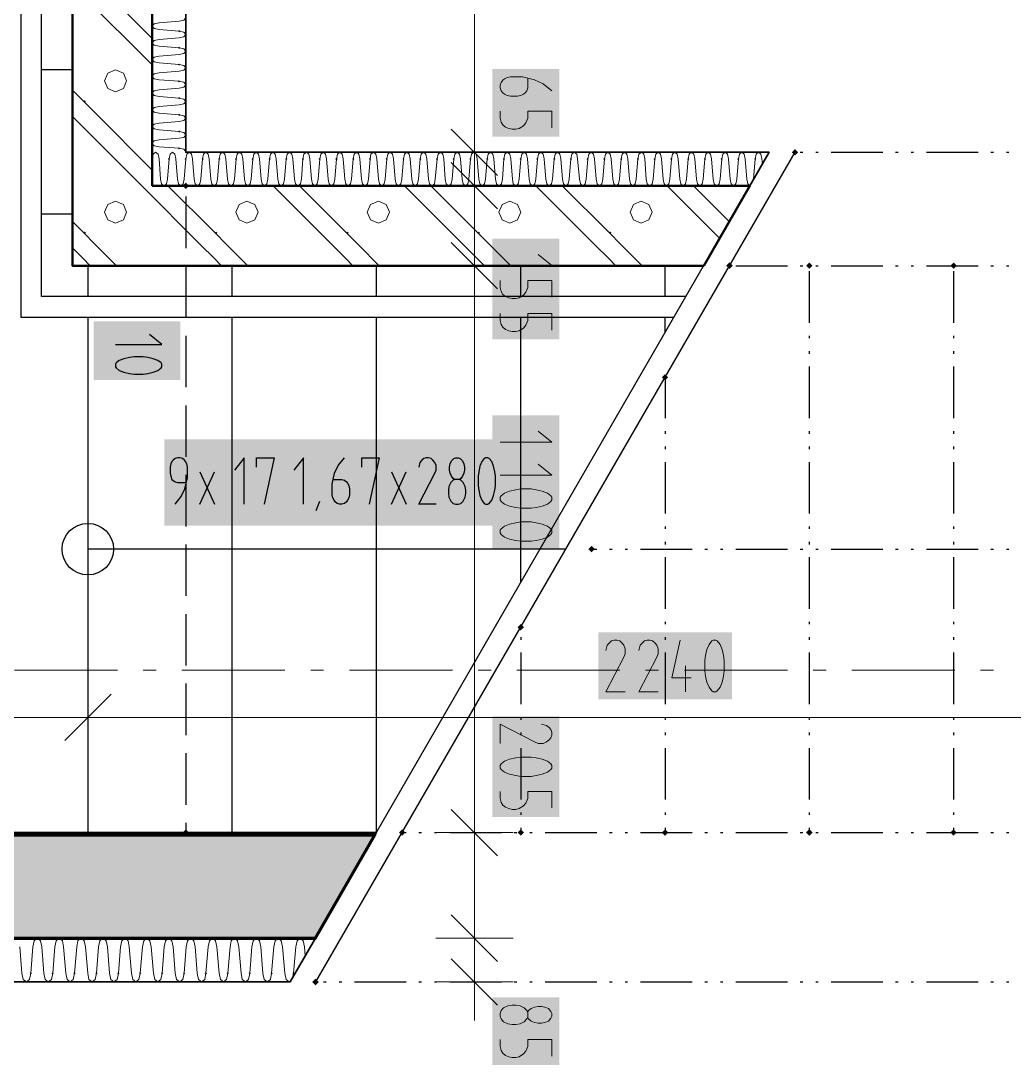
# Model space of a CAD drawing. Header units: millimetres. Extents: x 0 to 594, y 0 to 420.
# Drawn here: x 109.19 to 124.37, y 214.52 to 230.48 of the extents above; entities that cross this region are included whole.
import ezdxf

# ---------------------------------------------------------------- set-up
doc = ezdxf.new("R2010")
doc.units = ezdxf.units.MM
doc.header["$LTSCALE"] = 8
for name, color, linetype in [('PDF_Dokresleni nad rovinou rezu', 7, 'Continuous'), ('PDF_Dokresleni pod rovinou rezu', 7, 'Continuous'), ('PDF_Instalacni prizdivky', 7, 'Continuous'), ('PDF_Koty delkove', 7, 'Continuous'), ('PDF_Omitka', 7, 'Continuous'), ('PDF_Osy hlavni', 7, 'Continuous'), ('PDF_Popis schodu', 7, 'Continuous'), ('PDF_Schody 2D', 7, 'Continuous'), ('PDF_Steny obvodove nosne', 7, 'Continuous'), ('PDF_Steny sendvic', 7, 'Continuous'), ('PDF_Zabradli 2D', 7, 'Continuous')]:
    doc.layers.add(name, color=color, linetype=linetype)

msp = doc.modelspace()

# ---------------------------------------------------------------- linework, layer by layer
at = {"layer": 'PDF_Dokresleni nad rovinou rezu', "lineweight": 25}
for points in [[(121.102, 228.472), (121.142, 228.472)], [(121.339, 228.472), (121.378, 228.472)], [(121.575, 228.472), (122.362, 228.472)], [(122.559, 228.472), (122.598, 228.472)], [(122.795, 228.472), (122.835, 228.472)], [(123.032, 228.472), (123.819, 228.472)], [(124.016, 228.472), (124.055, 228.472)], [(124.252, 228.472), (124.291, 228.472)], [(113.819, 215.795), (113.858, 215.795)], [(114.055, 215.795), (114.095, 215.795)], [(114.291, 215.795), (115.079, 215.795)], [(115.276, 215.795), (115.315, 215.795)], [(115.512, 215.795), (115.551, 215.795)], [(115.748, 215.795), (116.536, 215.795)], [(116.732, 215.795), (116.772, 215.795)], [(116.969, 215.795), (117.008, 215.795)], [(117.205, 215.795), (117.992, 215.795)], [(118.189, 215.795), (118.228, 215.795)], [(118.425, 215.795), (118.465, 215.795)], [(118.661, 215.795), (119.449, 215.795)], [(119.646, 215.795), (119.685, 215.795)], [(119.882, 215.795), (119.921, 215.795)], [(120.118, 215.795), (120.906, 215.795)], [(121.102, 215.795), (121.142, 215.795)], [(121.339, 215.795), (121.378, 215.795)], [(121.575, 215.795), (122.362, 215.795)], [(122.559, 215.795), (122.598, 215.795)], [(122.795, 215.795), (122.835, 215.795)], [(123.032, 215.795), (123.819, 215.795)], [(124.016, 215.795), (124.055, 215.795)], [(124.252, 215.795), (124.291, 215.795)]]:
    msp.add_lwpolyline(points, dxfattribs=at)
at = {"layer": 'PDF_Dokresleni nad rovinou rezu', "lineweight": 25, "transparency": 33554559}
for points in [[(120.972, 228.472), (121.021, 228.522), (121.021, 228.423), (121.07, 228.472)], [(113.646, 215.795), (113.695, 215.844), (113.695, 215.746), (113.744, 215.795)]]:
    msp.add_solid(points, dxfattribs=at)
at = {"layer": 'PDF_Dokresleni pod rovinou rezu', "lineweight": 25}
for points in [[(111.713, 227.795), (111.713, 227.008)], [(111.713, 226.732), (111.713, 225.945)], [(111.713, 225.669), (111.713, 224.882)], [(111.713, 224.606), (111.713, 223.819)], [(111.713, 223.543), (111.713, 222.756)], [(111.713, 222.48), (111.713, 221.693)], [(111.713, 221.417), (111.713, 220.63)], [(111.713, 220.354), (111.713, 219.567)], [(111.713, 219.292), (111.713, 218.504)], [(111.713, 218.229), (111.713, 218.079)]]:
    msp.add_lwpolyline(points, dxfattribs=at)
at = {"layer": 'PDF_Dokresleni pod rovinou rezu', "lineweight": 25, "transparency": 33554559}
for points in [[(111.713, 228.01), (111.762, 227.961), (111.664, 227.961), (111.713, 227.911)], [(111.713, 218.128), (111.762, 218.079), (111.664, 218.079), (111.713, 218.03)]]:
    msp.add_solid(points, dxfattribs=at)
at = {"layer": 'PDF_Instalacni prizdivky', "lineweight": 50}
for points in [[(109.981, 245.679), (109.981, 227.961)], [(111.201, 227.961), (111.201, 228.472), (111.201, 245.167), (111.201, 245.679)], [(109.981, 227.961), (109.981, 226.74), (119.627, 226.74), (120.332, 227.961), (111.201, 227.961)]]:
    msp.add_lwpolyline(points, dxfattribs=at)
at = {"layer": 'PDF_Instalacni prizdivky', "lineweight": 9}
for points in [[(110.339, 231.071), (111.201, 230.209)], [(109.981, 231.028), (110.138, 230.87), (111.201, 229.807)], [(109.981, 229.421), (110.138, 229.264)], [(110.138, 229.264), (110.339, 229.063), (111.201, 228.201)], [(109.981, 229.02), (110.138, 228.862), (111.04, 227.961)], [(111.04, 227.961), (111.945, 227.055), (112.146, 226.854), (112.26, 226.74)], [(111.441, 227.961), (112.146, 227.256), (112.347, 227.055), (112.662, 226.74)], [(113.048, 227.961), (113.953, 227.055), (114.154, 226.854), (114.268, 226.74)], [(113.449, 227.961), (114.154, 227.256), (114.355, 227.055), (114.67, 226.74)], [(115.056, 227.961), (115.961, 227.055), (116.162, 226.854), (116.276, 226.74)], [(115.457, 227.961), (116.162, 227.256), (116.363, 227.055), (116.678, 226.74)], [(117.063, 227.961), (117.969, 227.055), (118.17, 226.854), (118.284, 226.74)], [(117.465, 227.961), (118.17, 227.256), (118.37, 227.055), (118.685, 226.74)], [(119.071, 227.961), (119.87, 227.162)], [(119.473, 227.961), (120.017, 227.416)], [(109.981, 227.413), (110.138, 227.256), (110.339, 227.055), (110.654, 226.74)], [(109.981, 227.012), (110.138, 226.854), (110.252, 226.74)]]:
    msp.add_lwpolyline(points, dxfattribs=at)
for points in [[(110.64, 229.396), (110.759, 229.446), (110.809, 229.565), (110.759, 229.684), (110.64, 229.734), (110.521, 229.684), (110.472, 229.565), (110.521, 229.446)], [(110.64, 227.388), (110.759, 227.438), (110.809, 227.557), (110.759, 227.676), (110.64, 227.726), (110.521, 227.676), (110.472, 227.557), (110.521, 227.438)], [(112.648, 227.388), (112.767, 227.438), (112.817, 227.557), (112.767, 227.676), (112.648, 227.726), (112.529, 227.676), (112.479, 227.557), (112.529, 227.438)], [(114.656, 227.388), (114.775, 227.438), (114.825, 227.557), (114.775, 227.676), (114.656, 227.726), (114.537, 227.676), (114.487, 227.557), (114.537, 227.438)], [(116.664, 227.388), (116.783, 227.438), (116.832, 227.557), (116.783, 227.676), (116.664, 227.726), (116.545, 227.676), (116.495, 227.557), (116.545, 227.438)], [(118.672, 227.388), (118.791, 227.438), (118.84, 227.557), (118.791, 227.676), (118.672, 227.726), (118.552, 227.676), (118.503, 227.557), (118.552, 227.438)]]:
    msp.add_lwpolyline(points, close=True, dxfattribs=at)
at = {"layer": 'PDF_Instalacni prizdivky', "lineweight": 9, "transparency": 33554559}
for points in [[(110.168, 229.267), (110.186, 229.25), (110.151, 229.25), (110.168, 229.232)], [(110.168, 227.26), (110.186, 227.242), (110.151, 227.242), (110.168, 227.224)], [(112.176, 227.26), (112.194, 227.242), (112.158, 227.242), (112.176, 227.224)], [(114.184, 227.26), (114.202, 227.242), (114.166, 227.242), (114.184, 227.224)], [(116.192, 227.26), (116.21, 227.242), (116.174, 227.242), (116.192, 227.224)], [(118.2, 227.26), (118.218, 227.242), (118.182, 227.242), (118.2, 227.224)]]:
    msp.add_solid(points, dxfattribs=at)
at = {"layer": 'PDF_Koty delkove', "lineweight": 18}
for points in [[(116.124, 297.567), (116.124, 294.85), (116.124, 245.167), (116.124, 228.472), (116.124, 227.961), (116.124, 226.74), (116.124, 218.079), (116.124, 216.465), (116.124, 215.795)], [(116.938, 229.603), (116.938, 229.456), (116.924, 229.414), (116.898, 229.383), (116.872, 229.362), (116.833, 229.341), (116.78, 229.33), (116.676, 229.33), (116.623, 229.341), (116.584, 229.362), (116.558, 229.383), (116.531, 229.414), (116.517, 229.456), (116.517, 229.498), (116.531, 229.54), (116.558, 229.572)], [(116.558, 229.572), (116.584, 229.593), (116.623, 229.614), (116.676, 229.625), (116.859, 229.625), (117.043, 229.582), (117.174, 229.519), (117.305, 229.414)], [(117.305, 228.847), (117.305, 229.099), (116.938, 229.099), (116.938, 228.994), (116.911, 228.921), (116.872, 228.879), (116.806, 228.837), (116.754, 228.827), (116.702, 228.827), (116.649, 228.837), (116.597, 228.858), (116.558, 228.89), (116.531, 228.931), (116.517, 228.994), (116.517, 229.099)], [(115.769, 228.827), (116.478, 228.118)], [(115.533, 228.472), (116.124, 228.472), (116.714, 228.472)], [(115.769, 228.315), (116.478, 227.606)], [(115.533, 227.961), (116.124, 227.961), (116.714, 227.961)], [(115.769, 227.094), (116.478, 226.386)], [(116.517, 226.743), (117.305, 226.743), (117.095, 226.91)], [(115.533, 226.74), (116.124, 226.74), (116.714, 226.74)], [(117.305, 226.259), (117.305, 226.511), (116.938, 226.511), (116.938, 226.406), (116.911, 226.333), (116.872, 226.291), (116.806, 226.249), (116.754, 226.239), (116.702, 226.239), (116.649, 226.249), (116.597, 226.27), (116.558, 226.302), (116.531, 226.343), (116.517, 226.406), (116.517, 226.511)], [(117.305, 225.755), (117.305, 226.007), (116.938, 226.007), (116.938, 225.902), (116.911, 225.829), (116.872, 225.787), (116.806, 225.745), (116.754, 225.735), (116.702, 225.735), (116.649, 225.745), (116.597, 225.766), (116.558, 225.798), (116.531, 225.839), (116.517, 225.902)], [(116.517, 225.902), (116.517, 226.007)], [(116.517, 224.042), (117.305, 224.042), (117.095, 224.209)], [(116.517, 223.538), (117.305, 223.538), (117.095, 223.705)], [(116.833, 222.53), (116.991, 222.53), (117.069, 222.541), (117.161, 222.561), (117.239, 222.593), (117.292, 222.635), (117.305, 222.656), (117.305, 222.698), (117.292, 222.719), (117.239, 222.761), (117.161, 222.792), (117.069, 222.813), (116.991, 222.824), (116.833, 222.824), (116.754, 222.813), (116.662, 222.792), (116.584, 222.761), (116.531, 222.719), (116.517, 222.698), (116.517, 222.656), (116.531, 222.635), (116.584, 222.593)], [(116.584, 222.593), (116.662, 222.561), (116.754, 222.541), (116.833, 222.53)], [(118.427, 220.231), (118.133, 220.231), (118.406, 220.757), (118.427, 220.809), (118.427, 220.888), (118.406, 220.94), (118.375, 220.979), (118.343, 221.006), (118.301, 221.019), (118.26, 221.019), (118.217, 221.006), (118.186, 220.979), (118.154, 220.94), (118.133, 220.862)], [(118.931, 220.231), (118.637, 220.231), (118.91, 220.757), (118.931, 220.809), (118.931, 220.888), (118.91, 220.94), (118.879, 220.979), (118.847, 221.006), (118.805, 221.019), (118.763, 221.019), (118.721, 221.006), (118.69, 220.979), (118.658, 220.94), (118.637, 220.862)], [(119.435, 220.442), (119.141, 220.442), (119.267, 221.019)], [(119.939, 220.547), (119.939, 220.705), (119.928, 220.783), (119.907, 220.875), (119.876, 220.953), (119.834, 221.006), (119.813, 221.019), (119.771, 221.019), (119.75, 221.006), (119.708, 220.953), (119.677, 220.875), (119.655, 220.783), (119.645, 220.705), (119.645, 220.547), (119.655, 220.468), (119.677, 220.376), (119.708, 220.298), (119.75, 220.245), (119.771, 220.231), (119.813, 220.231), (119.834, 220.245), (119.876, 220.298), (119.907, 220.376), (119.928, 220.468), (119.939, 220.547)], [(119.351, 220.231), (119.351, 220.625)], [(110.217, 219.247), (110.217, 219.838), (110.217, 220.428)], [(109.863, 219.483), (110.571, 220.192)], [(98.406, 219.838), (101.319, 219.838), (110.217, 219.838), (127.855, 219.838)], [(116.517, 219.441), (116.517, 219.735), (117.043, 219.462), (117.095, 219.441), (117.174, 219.441), (117.226, 219.462), (117.265, 219.493), (117.292, 219.525), (117.305, 219.567), (117.305, 219.608), (117.292, 219.651), (117.265, 219.682), (117.226, 219.713), (117.148, 219.735)], [(116.597, 218.464), (116.558, 218.496), (116.531, 218.537), (116.517, 218.6), (116.517, 218.706)], [(117.305, 218.454), (117.305, 218.706), (116.938, 218.706), (116.938, 218.6), (116.911, 218.527), (116.872, 218.485), (116.806, 218.444), (116.754, 218.433), (116.702, 218.433), (116.649, 218.444), (116.597, 218.464)], [(115.769, 218.433), (116.478, 217.724)], [(115.533, 218.079), (116.124, 218.079), (116.714, 218.079)], [(115.769, 216.819), (116.478, 216.11)], [(115.533, 216.465), (116.124, 216.465), (116.714, 216.465)], [(115.769, 216.15), (116.478, 215.441)], [(115.533, 215.795), (116.124, 215.795), (116.714, 215.795)], [(116.124, 215.795), (116.124, 215.205)], [(116.938, 215.336), (116.951, 215.357), (116.991, 215.388), (117.043, 215.409), (117.095, 215.42), (117.148, 215.42), (117.2, 215.409), (117.253, 215.388), (117.292, 215.346), (117.305, 215.314), (117.305, 215.273), (117.292, 215.241), (117.253, 215.199), (117.2, 215.178), (117.148, 215.168), (117.095, 215.168), (117.043, 215.178), (116.991, 215.199), (116.951, 215.231), (116.938, 215.251)], [(116.754, 214.643), (116.702, 214.643), (116.649, 214.654), (116.597, 214.674), (116.558, 214.706), (116.531, 214.747), (116.517, 214.81), (116.517, 214.916)], [(117.305, 214.664), (117.305, 214.916), (116.938, 214.916), (116.938, 214.81), (116.911, 214.737), (116.872, 214.695), (116.806, 214.654), (116.754, 214.643)]]:
    msp.add_lwpolyline(points, dxfattribs=at)
for points in [[(116.833, 223.034), (116.991, 223.034), (117.069, 223.045), (117.161, 223.065), (117.239, 223.097), (117.292, 223.138), (117.305, 223.16), (117.305, 223.201), (117.292, 223.223), (117.239, 223.264), (117.161, 223.296), (117.069, 223.317), (116.991, 223.328), (116.833, 223.328), (116.754, 223.317), (116.662, 223.296), (116.584, 223.264), (116.531, 223.223), (116.517, 223.201), (116.517, 223.16), (116.531, 223.138), (116.584, 223.097), (116.662, 223.065), (116.754, 223.045)], [(116.833, 218.937), (116.991, 218.937), (117.069, 218.948), (117.161, 218.968), (117.239, 219), (117.292, 219.041), (117.305, 219.063), (117.305, 219.104), (117.292, 219.126), (117.239, 219.167), (117.161, 219.199), (117.069, 219.22), (116.991, 219.231), (116.833, 219.231), (116.754, 219.22), (116.662, 219.199), (116.584, 219.167), (116.531, 219.126), (116.517, 219.104), (116.517, 219.063), (116.531, 219.041), (116.584, 219), (116.662, 218.968), (116.754, 218.948)], [(116.702, 215.147), (116.754, 215.147), (116.82, 215.157), (116.885, 215.188), (116.924, 215.231), (116.938, 215.251), (116.938, 215.336), (116.924, 215.357), (116.885, 215.399), (116.82, 215.43), (116.754, 215.441), (116.702, 215.441), (116.636, 215.43), (116.57, 215.399), (116.531, 215.357), (116.517, 215.314), (116.517, 215.273), (116.531, 215.231), (116.57, 215.188), (116.636, 215.157)]]:
    msp.add_lwpolyline(points, close=True, dxfattribs=at)
at = {"layer": 'PDF_Koty delkove', "color": 7, "lineweight": 25, "true_color": 0xffffff, "transparency": 33554559}
for points in [[(116.399, 229.743), (116.399, 228.709), (117.423, 229.743), (117.423, 228.709)], [(116.399, 227.155), (116.399, 225.617), (117.423, 227.155), (117.423, 225.617)], [(116.399, 224.454), (116.399, 222.412), (117.423, 224.454), (117.423, 222.412)], [(116.399, 219.853), (116.399, 218.315), (117.423, 219.853), (117.423, 218.315)], [(116.399, 215.559), (116.399, 214.525), (117.423, 215.559), (117.423, 214.525)]]:
    msp.add_solid(points, dxfattribs=at)
at = {"layer": 'PDF_Koty delkove', "color": 7, "lineweight": 18, "true_color": 0xffffff, "transparency": 33554559}
msp.add_solid([(118.015, 220.113), (120.057, 220.113), (118.015, 221.137), (120.057, 221.137)], dxfattribs=at)
at = {"layer": 'PDF_Omitka', "lineweight": 35}
msp.add_lwpolyline([(114.626, 218.079), (101.319, 218.079), (101.319, 218.039), (114.604, 218.039)], close=True, dxfattribs=at)
at = {"layer": 'PDF_Osy hlavni', "lineweight": 18}
for points in [[(109.095, 220.559), (110.669, 220.559)], [(111.063, 220.559), (111.26, 220.559)], [(111.654, 220.559), (113.228, 220.559)], [(113.622, 220.559), (113.819, 220.559)], [(114.213, 220.559), (115.787, 220.559)], [(116.181, 220.559), (116.378, 220.559)], [(116.772, 220.559), (118.347, 220.559)], [(118.74, 220.559), (118.937, 220.559)], [(119.331, 220.559), (120.906, 220.559)], [(121.299, 220.559), (121.496, 220.559)], [(121.89, 220.559), (123.465, 220.559)], [(123.858, 220.559), (124.055, 220.559)]]:
    msp.add_lwpolyline(points, dxfattribs=at)
at = {"layer": 'PDF_Popis schodu', "lineweight": 25}
for points in [[(110.638, 225.536), (111.346, 225.536), (111.158, 225.687)], [(111.549, 223.096), (111.644, 223.214), (111.701, 223.332), (111.738, 223.498), (111.738, 223.663), (111.728, 223.71), (111.71, 223.746), (111.691, 223.769), (111.663, 223.793), (111.625, 223.804), (111.587, 223.804), (111.549, 223.793), (111.521, 223.769), (111.502, 223.746), (111.483, 223.71), (111.473, 223.663), (111.473, 223.568), (111.483, 223.522), (111.502, 223.474), (111.549, 223.439), (111.587, 223.427), (111.719, 223.427)], [(112.607, 223.096), (112.607, 223.804), (112.457, 223.616)], [(112.796, 223.663), (112.796, 223.804), (113.061, 223.804), (112.91, 223.096)], [(113.514, 223.096), (113.514, 223.804), (113.364, 223.616)], [(113.949, 223.403), (113.987, 223.568), (114.044, 223.687), (114.138, 223.804)], [(114.402, 223.663), (114.402, 223.804), (114.667, 223.804), (114.516, 223.096)], [(115.537, 223.096), (115.272, 223.096), (115.518, 223.568), (115.537, 223.616), (115.537, 223.687), (115.518, 223.734), (115.489, 223.769), (115.461, 223.793), (115.423, 223.804), (115.386, 223.804), (115.348, 223.793), (115.319, 223.769), (115.291, 223.734), (115.272, 223.663)], [(115.82, 223.474), (115.801, 223.486), (115.773, 223.522), (115.754, 223.568), (115.745, 223.616), (115.745, 223.663), (115.754, 223.71), (115.773, 223.758), (115.811, 223.793), (115.839, 223.804)], [(115.839, 223.804), (115.877, 223.804), (115.905, 223.793), (115.943, 223.758), (115.962, 223.71), (115.971, 223.663), (115.971, 223.616), (115.962, 223.568), (115.943, 223.522), (115.915, 223.486), (115.896, 223.474)], [(111.927, 223.096), (112.154, 223.592)], [(111.927, 223.592), (112.154, 223.096)], [(114.856, 223.096), (115.083, 223.592)], [(114.856, 223.592), (115.083, 223.096)], [(113.968, 223.474), (114.1, 223.474), (114.138, 223.462), (114.167, 223.439), (114.185, 223.415), (114.204, 223.38), (114.214, 223.332), (114.214, 223.238), (114.204, 223.191), (114.185, 223.155), (114.167, 223.132), (114.138, 223.108), (114.1, 223.096), (114.063, 223.096), (114.025, 223.108), (113.997, 223.132), (113.978, 223.155), (113.959, 223.191), (113.949, 223.238), (113.949, 223.403)], [(113.703, 223.001), (113.761, 223.143)]]:
    msp.add_lwpolyline(points, dxfattribs=at)
for points in [[(110.922, 225.083), (111.064, 225.083), (111.134, 225.093), (111.217, 225.111), (111.288, 225.14), (111.335, 225.177), (111.346, 225.196), (111.346, 225.234), (111.335, 225.253), (111.288, 225.29), (111.217, 225.319), (111.134, 225.338), (111.064, 225.348), (110.922, 225.348), (110.851, 225.338), (110.768, 225.319), (110.697, 225.29), (110.65, 225.253), (110.638, 225.234), (110.638, 225.196), (110.65, 225.177), (110.697, 225.14), (110.768, 225.111), (110.851, 225.093)], [(116.444, 223.38), (116.444, 223.522), (116.434, 223.592), (116.415, 223.675), (116.387, 223.746), (116.35, 223.793), (116.33, 223.804), (116.293, 223.804), (116.274, 223.793), (116.236, 223.746), (116.208, 223.675), (116.189, 223.592), (116.179, 223.522), (116.179, 223.38), (116.189, 223.309), (116.208, 223.226), (116.236, 223.155), (116.274, 223.108), (116.293, 223.096), (116.33, 223.096), (116.35, 223.108), (116.387, 223.155), (116.415, 223.226), (116.434, 223.309)], [(115.99, 223.262), (115.99, 223.309), (115.98, 223.368), (115.953, 223.427), (115.915, 223.462), (115.896, 223.474), (115.82, 223.474), (115.801, 223.462), (115.763, 223.427), (115.735, 223.368), (115.725, 223.309), (115.725, 223.262), (115.735, 223.203), (115.763, 223.143), (115.801, 223.108), (115.839, 223.096), (115.877, 223.096), (115.915, 223.108), (115.953, 223.143), (115.98, 223.203)]]:
    msp.add_lwpolyline(points, close=True, dxfattribs=at)
at = {"layer": 'PDF_Popis schodu', "color": 7, "lineweight": 25, "true_color": 0xffffff, "transparency": 33554559}
for points in [[(110.307, 225.89), (110.307, 224.995), (111.63, 225.89), (111.63, 224.995)], [(111.385, 222.765), (116.532, 222.765), (111.385, 224.088), (116.532, 224.088)]]:
    msp.add_solid(points, dxfattribs=at)
at = {"layer": 'PDF_Schody 2D', "lineweight": 25}
for points in [[(114.626, 218.079), (101.319, 218.079), (101.319, 245.165)], [(109.981, 226.74), (109.981, 245.165), (109.508, 245.165)], [(109.981, 229.732), (109.508, 229.732)], [(113.308, 215.795), (120.627, 228.472)], [(121.021, 228.472), (113.695, 215.795)], [(109.981, 227.528), (109.508, 227.528)], [(119.627, 226.74), (109.981, 226.74)], [(110.217, 226.74), (110.217, 226.268)], [(112.422, 226.268), (112.422, 226.74)], [(114.626, 226.268), (114.626, 226.74)], [(116.831, 226.268), (116.831, 226.74)], [(119.036, 226.268), (119.036, 226.74)], [(120.118, 226.74), (120.906, 226.74)], [(121.102, 226.74), (121.142, 226.74)], [(121.339, 226.74), (121.378, 226.74)], [(121.575, 226.74), (122.362, 226.74)], [(122.559, 226.74), (122.598, 226.74)], [(122.795, 226.74), (122.835, 226.74)], [(123.032, 226.74), (123.819, 226.74)], [(124.016, 226.74), (124.055, 226.74)], [(124.252, 226.74), (124.291, 226.74)], [(121.241, 226.654), (121.241, 225.866)], [(123.445, 226.654), (123.445, 225.866)], [(109.193, 225.953), (119.172, 225.953)], [(110.217, 225.953), (110.217, 218.079)], [(112.422, 218.079), (112.422, 225.953)], [(114.626, 218.079), (114.626, 225.953)], [(116.831, 221.897), (116.831, 225.953)], [(119.036, 225.716), (119.036, 225.953)], [(121.241, 225.669), (121.241, 225.63)], [(123.445, 225.669), (123.445, 225.63)], [(121.241, 225.433), (121.241, 225.394)], [(123.445, 225.433), (123.445, 225.394)], [(121.241, 225.197), (121.241, 224.41)], [(123.445, 225.197), (123.445, 224.41)], [(119.036, 225.034), (119.036, 224.41)], [(119.036, 224.213), (119.036, 224.173)], [(121.241, 224.213), (121.241, 224.173)], [(123.445, 224.213), (123.445, 224.173)], [(119.036, 223.977), (119.036, 223.937)], [(121.241, 223.977), (121.241, 223.937)], [(123.445, 223.977), (123.445, 223.937)], [(119.036, 223.74), (119.036, 222.953)], [(121.241, 223.74), (121.241, 222.953)], [(123.445, 223.74), (123.445, 222.953)], [(119.036, 222.756), (119.036, 222.717)], [(121.241, 222.756), (121.241, 222.717)], [(123.445, 222.756), (123.445, 222.717)], [(119.036, 222.52), (119.036, 222.48)], [(121.241, 222.52), (121.241, 222.48)], [(123.445, 222.52), (123.445, 222.48)], [(117.52, 222.409), (110.217, 222.409)], [(117.914, 222.409), (117.992, 222.409)], [(118.189, 222.409), (118.228, 222.409)], [(118.425, 222.409), (118.465, 222.409)], [(118.661, 222.409), (119.449, 222.409)], [(119.036, 222.284), (119.036, 221.496)], [(119.646, 222.409), (119.685, 222.409)], [(119.882, 222.409), (119.921, 222.409)], [(120.118, 222.409), (120.906, 222.409)], [(121.102, 222.409), (121.142, 222.409)], [(121.241, 222.284), (121.241, 221.496)], [(121.339, 222.409), (121.378, 222.409)], [(121.575, 222.409), (122.362, 222.409)], [(122.559, 222.409), (122.598, 222.409)], [(122.795, 222.409), (122.835, 222.409)], [(123.032, 222.409), (123.819, 222.409)], [(123.445, 222.284), (123.445, 221.496)], [(124.016, 222.409), (124.055, 222.409)], [(124.252, 222.409), (124.291, 222.409)], [(119.036, 221.299), (119.036, 221.26)], [(121.241, 221.299), (121.241, 221.26)], [(123.445, 221.299), (123.445, 221.26)], [(116.831, 221.063), (116.831, 221.024)], [(119.036, 221.063), (119.036, 221.024)], [(121.241, 221.063), (121.241, 221.024)], [(123.445, 221.063), (123.445, 221.024)], [(116.831, 220.827), (116.831, 220.04)], [(119.036, 220.827), (119.036, 220.04)], [(121.241, 220.827), (121.241, 220.04)], [(123.445, 220.827), (123.445, 220.04)], [(116.831, 219.843), (116.831, 219.803)], [(119.036, 219.843), (119.036, 219.803)], [(121.241, 219.843), (121.241, 219.803)], [(123.445, 219.843), (123.445, 219.803)], [(116.831, 219.606), (116.831, 219.567)], [(119.036, 219.606), (119.036, 219.567)], [(121.241, 219.606), (121.241, 219.567)], [(123.445, 219.606), (123.445, 219.567)], [(116.831, 219.37), (116.831, 218.583)], [(119.036, 219.37), (119.036, 218.583)], [(121.241, 219.37), (121.241, 218.583)], [(123.445, 219.37), (123.445, 218.583)], [(116.831, 218.386), (116.831, 218.347)], [(119.036, 218.386), (119.036, 218.347)], [(121.241, 218.386), (121.241, 218.347)], [(123.445, 218.386), (123.445, 218.347)], [(116.831, 218.15), (116.831, 218.11)], [(119.036, 218.15), (119.036, 218.11)], [(121.241, 218.15), (121.241, 218.11)], [(123.445, 218.15), (123.445, 218.11)], [(115.02, 218.079), (115.079, 218.079)], [(115.276, 218.079), (115.315, 218.079)], [(115.512, 218.079), (115.551, 218.079)], [(115.748, 218.079), (116.536, 218.079)], [(116.732, 218.079), (116.772, 218.079)], [(116.969, 218.079), (117.008, 218.079)], [(117.205, 218.079), (117.992, 218.079)], [(118.189, 218.079), (118.228, 218.079)], [(118.425, 218.079), (118.465, 218.079)], [(118.661, 218.079), (119.449, 218.079)], [(119.646, 218.079), (119.685, 218.079)], [(119.882, 218.079), (119.921, 218.079)], [(120.118, 218.079), (120.906, 218.079)], [(121.102, 218.079), (121.142, 218.079)], [(121.339, 218.079), (121.378, 218.079)], [(121.575, 218.079), (122.362, 218.079)], [(122.559, 218.079), (122.598, 218.079)], [(122.795, 218.079), (122.835, 218.079)], [(123.032, 218.079), (123.819, 218.079)], [(124.016, 218.079), (124.055, 218.079)], [(124.252, 218.079), (124.291, 218.079)]]:
    msp.add_lwpolyline(points, dxfattribs=at)
msp.add_circle((110.217, 222.409), 0.394, dxfattribs=at)
at = {"layer": 'PDF_Schody 2D', "lineweight": 25, "transparency": 33554559}
for points in [[(119.972, 226.74), (120.021, 226.789), (120.021, 226.691), (120.07, 226.74)], [(121.241, 226.789), (121.29, 226.74), (121.191, 226.74), (121.241, 226.691)], [(123.445, 226.789), (123.494, 226.74), (123.396, 226.74), (123.445, 226.691)], [(119.036, 225.083), (119.085, 225.034), (118.987, 225.034), (119.036, 224.985)], [(117.865, 222.409), (117.914, 222.459), (117.914, 222.36), (117.963, 222.409)], [(116.831, 221.265), (116.88, 221.216), (116.782, 221.216), (116.831, 221.166)], [(114.971, 218.079), (115.02, 218.128), (115.02, 218.03), (115.069, 218.079)], [(116.831, 218.128), (116.88, 218.079), (116.782, 218.079), (116.831, 218.03)], [(119.036, 218.128), (119.085, 218.079), (118.987, 218.079), (119.036, 218.03)], [(121.241, 218.128), (121.29, 218.079), (121.191, 218.079), (121.241, 218.03)], [(123.445, 218.128), (123.494, 218.079), (123.396, 218.079), (123.445, 218.03)]]:
    msp.add_solid(points, dxfattribs=at)
at = {"layer": 'PDF_Steny obvodove nosne', "lineweight": 70}
msp.add_lwpolyline([(101.28, 216.465), (113.694, 216.465), (114.604, 218.039), (101.28, 218.039)], dxfattribs=at)
at = {"layer": 'PDF_Steny obvodove nosne', "color": 9, "lineweight": 9, "true_color": 0xc0c0c0, "transparency": 33554559}
msp.add_solid([(114.604, 218.039), (101.28, 218.039), (113.694, 216.465), (101.28, 216.465)], dxfattribs=at)
at = {"layer": 'PDF_Steny sendvic', "lineweight": 35}
msp.add_lwpolyline([(111.201, 245.167), (111.201, 228.472), (111.201, 227.961), (120.332, 227.961), (120.627, 228.472), (111.713, 228.472), (111.713, 245.167)], dxfattribs=at)
at = {"layer": 'PDF_Steny sendvic', "lineweight": 9}
for points in [[(111.304, 230.452), (111.231, 230.437), (111.201, 230.406)], [(111.201, 230.396), (111.231, 230.365), (111.304, 230.35)], [(111.611, 230.478), (111.304, 230.452)], [(111.611, 230.478), (111.683, 230.493), (111.713, 230.529)], [(111.304, 230.35), (111.611, 230.324)], [(111.304, 230.35), (111.304, 230.35)], [(111.683, 230.309), (111.611, 230.324)], [(111.611, 230.222), (111.683, 230.237), (111.713, 230.273)], [(111.713, 230.273), (111.683, 230.309)], [(111.304, 230.197), (111.231, 230.181), (111.201, 230.151)], [(111.201, 230.14), (111.231, 230.109), (111.304, 230.094)], [(111.611, 230.222), (111.304, 230.197)], [(111.304, 230.094), (111.611, 230.068)], [(111.304, 230.094), (111.304, 230.094)], [(111.304, 229.941), (111.231, 229.926), (111.201, 229.895)], [(111.611, 229.966), (111.304, 229.941)], [(111.713, 230.017), (111.683, 230.053), (111.611, 230.068)], [(111.611, 229.966), (111.683, 229.981), (111.713, 230.017)], [(111.201, 229.884), (111.231, 229.853), (111.304, 229.838)], [(111.304, 229.838), (111.611, 229.812)], [(111.304, 229.838), (111.304, 229.838)], [(111.304, 229.685), (111.611, 229.71), (111.683, 229.725), (111.713, 229.761)], [(111.713, 229.761), (111.683, 229.797), (111.611, 229.812)], [(111.304, 229.685), (111.231, 229.67), (111.201, 229.639)], [(111.201, 229.628), (111.231, 229.597), (111.304, 229.582)], [(111.304, 229.582), (111.611, 229.557)], [(111.304, 229.582), (111.304, 229.582)], [(111.611, 229.454), (111.304, 229.429)], [(111.713, 229.505), (111.683, 229.542), (111.611, 229.557)], [(111.611, 229.454), (111.683, 229.469), (111.713, 229.505)], [(111.304, 229.429), (111.231, 229.414), (111.201, 229.383)], [(111.201, 229.372), (111.231, 229.341), (111.304, 229.326)], [(111.304, 229.326), (111.611, 229.301)], [(111.304, 229.326), (111.304, 229.326)], [(111.713, 229.249), (111.683, 229.286), (111.611, 229.301)], [(111.304, 229.173), (111.231, 229.158), (111.201, 229.127)], [(111.611, 229.198), (111.304, 229.173)], [(111.611, 229.198), (111.683, 229.213), (111.713, 229.249)], [(111.201, 229.116), (111.231, 229.085), (111.304, 229.07)], [(111.304, 229.07), (111.611, 229.045)], [(111.304, 229.07), (111.304, 229.07)], [(111.713, 228.994), (111.683, 229.03), (111.611, 229.045)], [(111.611, 228.942), (111.683, 228.957), (111.713, 228.994)], [(111.304, 228.917), (111.231, 228.902), (111.201, 228.871)], [(111.201, 228.86), (111.231, 228.829), (111.304, 228.814)], [(111.611, 228.942), (111.304, 228.917)], [(111.304, 228.814), (111.611, 228.789)], [(111.304, 228.814), (111.304, 228.814)], [(111.304, 228.661), (111.231, 228.646), (111.201, 228.615)], [(111.611, 228.686), (111.304, 228.661)], [(111.713, 228.738), (111.683, 228.774), (111.611, 228.789)], [(111.611, 228.686), (111.683, 228.701), (111.713, 228.738)], [(111.201, 228.604), (111.231, 228.573), (111.304, 228.558)], [(111.304, 228.558), (111.611, 228.533)], [(111.304, 228.558), (111.304, 228.558)], [(111.713, 228.482), (111.683, 228.518), (111.611, 228.533)], [(111.705, 228.472), (111.713, 228.482)], [(111.252, 228.472), (111.216, 228.442), (111.201, 228.37)], [(111.304, 228.37), (111.289, 228.442), (111.252, 228.472)], [(111.304, 228.37), (111.329, 228.063)], [(111.432, 228.063), (111.457, 228.37)], [(111.508, 228.472), (111.472, 228.442), (111.457, 228.37)], [(111.559, 228.37), (111.544, 228.442), (111.508, 228.472)], [(111.559, 228.37), (111.585, 228.063)], [(111.688, 228.063), (111.713, 228.37)], [(111.764, 228.472), (111.728, 228.442), (111.713, 228.37)], [(111.815, 228.37), (111.8, 228.442), (111.764, 228.472)], [(111.815, 228.37), (111.841, 228.063)], [(111.944, 228.063), (111.969, 228.37)], [(112.02, 228.472), (111.984, 228.442), (111.969, 228.37)], [(112.071, 228.37), (112.056, 228.442), (112.02, 228.472)], [(112.071, 228.37), (112.097, 228.063)], [(112.199, 228.063), (112.225, 228.37)], [(112.276, 228.472), (112.24, 228.442), (112.225, 228.37)], [(112.327, 228.37), (112.312, 228.442), (112.276, 228.472)], [(112.327, 228.37), (112.353, 228.063)], [(112.455, 228.063), (112.481, 228.37)], [(112.532, 228.472), (112.496, 228.442), (112.481, 228.37)], [(112.583, 228.37), (112.568, 228.442), (112.532, 228.472)], [(112.583, 228.37), (112.608, 228.063)], [(112.711, 228.063), (112.737, 228.37)], [(112.788, 228.472), (112.752, 228.442), (112.737, 228.37)], [(112.839, 228.37), (112.824, 228.442), (112.788, 228.472)], [(112.839, 228.37), (112.864, 228.063)], [(112.967, 228.063), (112.993, 228.37)], [(113.044, 228.472), (113.008, 228.442), (112.993, 228.37)], [(113.095, 228.37), (113.08, 228.442), (113.044, 228.472)], [(113.095, 228.37), (113.12, 228.063)], [(113.223, 228.063), (113.248, 228.37)], [(113.3, 228.472), (113.263, 228.442), (113.248, 228.37)], [(113.351, 228.37), (113.336, 228.442), (113.3, 228.472)], [(113.351, 228.37), (113.376, 228.063)], [(113.479, 228.063), (113.504, 228.37)], [(113.556, 228.472), (113.519, 228.442), (113.504, 228.37)], [(113.607, 228.37), (113.592, 228.442), (113.556, 228.472)], [(113.607, 228.37), (113.632, 228.063), (113.647, 227.99), (113.678, 227.961)], [(113.735, 228.063), (113.76, 228.37)], [(113.811, 228.472), (113.775, 228.442), (113.76, 228.37)], [(113.863, 228.37), (113.848, 228.442), (113.811, 228.472)], [(113.863, 228.37), (113.888, 228.063)], [(113.991, 228.063), (114.016, 228.37)], [(114.067, 228.472), (114.031, 228.442), (114.016, 228.37)], [(114.119, 228.37), (114.104, 228.442), (114.067, 228.472)], [(114.119, 228.37), (114.144, 228.063)], [(114.374, 228.37), (114.359, 228.442), (114.323, 228.472), (114.287, 228.442), (114.272, 228.37), (114.247, 228.063)], [(114.374, 228.37), (114.4, 228.063)], [(114.503, 228.063), (114.528, 228.37)], [(114.63, 228.37), (114.615, 228.442), (114.579, 228.472), (114.543, 228.442), (114.528, 228.37)], [(114.63, 228.37), (114.656, 228.063)], [(114.759, 228.063), (114.784, 228.37)], [(114.835, 228.472), (114.799, 228.442), (114.784, 228.37)], [(114.886, 228.37), (114.871, 228.442), (114.835, 228.472)], [(114.886, 228.37), (114.912, 228.063)], [(115.014, 228.063), (115.04, 228.37)], [(115.142, 228.37), (115.127, 228.442), (115.091, 228.472), (115.055, 228.442), (115.04, 228.37)], [(115.142, 228.37), (115.167, 228.063)], [(115.27, 228.063), (115.296, 228.37)], [(115.398, 228.37), (115.383, 228.442), (115.347, 228.472), (115.311, 228.442), (115.296, 228.37)], [(115.398, 228.37), (115.423, 228.063)], [(115.526, 228.063), (115.552, 228.37)], [(115.603, 228.472), (115.567, 228.442), (115.552, 228.37)], [(115.654, 228.37), (115.639, 228.442), (115.603, 228.472)], [(115.654, 228.37), (115.679, 228.063)], [(115.782, 228.063), (115.807, 228.37)], [(115.91, 228.37), (115.895, 228.442), (115.859, 228.472), (115.822, 228.442), (115.807, 228.37)], [(115.91, 228.37), (115.935, 228.063)], [(116.038, 228.063), (116.063, 228.37)], [(116.166, 228.37), (116.151, 228.442), (116.115, 228.472), (116.078, 228.442), (116.063, 228.37)], [(116.166, 228.37), (116.191, 228.063)], [(116.294, 228.063), (116.319, 228.37)], [(116.37, 228.472), (116.334, 228.442), (116.319, 228.37)], [(116.422, 228.37), (116.407, 228.442), (116.37, 228.472)], [(116.422, 228.37), (116.447, 228.063)], [(116.55, 228.063), (116.575, 228.37)], [(116.626, 228.472), (116.59, 228.442), (116.575, 228.37)], [(116.678, 228.37), (116.663, 228.442), (116.626, 228.472)], [(116.678, 228.37), (116.703, 228.063)], [(116.806, 228.063), (116.831, 228.37)], [(116.933, 228.37), (116.918, 228.442), (116.882, 228.472), (116.846, 228.442), (116.831, 228.37)], [(116.882, 228.472), (116.882, 228.472)], [(116.933, 228.37), (116.959, 228.063)], [(117.062, 228.063), (117.087, 228.37)], [(117.189, 228.37), (117.174, 228.442), (117.138, 228.472), (117.102, 228.442), (117.087, 228.37)], [(117.189, 228.37), (117.215, 228.063)], [(117.318, 228.063), (117.343, 228.37), (117.358, 228.442), (117.394, 228.472)], [(117.445, 228.37), (117.43, 228.442), (117.394, 228.472)], [(117.445, 228.37), (117.471, 228.063)], [(117.573, 228.063), (117.599, 228.37)], [(117.701, 228.37), (117.686, 228.442), (117.65, 228.472), (117.614, 228.442), (117.599, 228.37)], [(117.701, 228.37), (117.727, 228.063)], [(117.957, 228.37), (117.942, 228.442), (117.906, 228.472), (117.87, 228.442), (117.855, 228.37), (117.829, 228.063)], [(117.957, 228.37), (117.982, 228.063)], [(118.085, 228.063), (118.111, 228.37)], [(118.213, 228.37), (118.198, 228.442), (118.162, 228.472), (118.126, 228.442), (118.111, 228.37)], [(118.213, 228.37), (118.238, 228.063), (118.253, 227.99), (118.284, 227.961)], [(118.341, 228.063), (118.367, 228.37), (118.382, 228.442), (118.418, 228.472)], [(118.469, 228.37), (118.454, 228.442), (118.418, 228.472)], [(118.469, 228.37), (118.494, 228.063)], [(118.597, 228.063), (118.622, 228.37)], [(118.674, 228.472), (118.637, 228.442), (118.622, 228.37)], [(118.725, 228.37), (118.71, 228.442), (118.674, 228.472)], [(118.725, 228.37), (118.75, 228.063), (118.765, 227.99), (118.796, 227.961)], [(118.853, 228.063), (118.878, 228.37)], [(118.893, 228.442), (118.878, 228.37)], [(118.981, 228.37), (118.966, 228.442), (118.93, 228.472), (118.893, 228.442)], [(118.981, 228.37), (119.006, 228.063), (119.021, 227.99), (119.052, 227.961)], [(119.109, 228.063), (119.134, 228.37)], [(119.185, 228.472), (119.149, 228.442), (119.134, 228.37)], [(119.237, 228.37), (119.222, 228.442), (119.185, 228.472)], [(119.237, 228.37), (119.262, 228.063), (119.277, 227.99), (119.308, 227.961)], [(119.365, 228.063), (119.39, 228.37)], [(119.441, 228.472), (119.405, 228.442), (119.39, 228.37)], [(119.493, 228.37), (119.478, 228.442), (119.441, 228.472)], [(119.493, 228.37), (119.518, 228.063), (119.533, 227.99), (119.564, 227.961)], [(119.621, 228.063), (119.646, 228.37)], [(119.697, 228.472), (119.661, 228.442), (119.646, 228.37)], [(119.748, 228.37), (119.733, 228.442), (119.697, 228.472)], [(119.748, 228.37), (119.774, 228.063), (119.789, 227.99), (119.82, 227.961)], [(119.877, 228.063), (119.902, 228.37)], [(119.953, 228.472), (119.917, 228.442), (119.902, 228.37)], [(120.004, 228.37), (119.989, 228.442), (119.953, 228.472)], [(120.004, 228.37), (120.03, 228.063), (120.045, 227.99), (120.076, 227.961)], [(120.133, 228.063), (120.158, 228.37)], [(120.209, 228.472), (120.173, 228.442), (120.158, 228.37)], [(120.26, 228.37), (120.245, 228.442), (120.209, 228.472)], [(120.26, 228.37), (120.286, 228.063)], [(120.388, 228.063), (120.414, 228.37)], [(120.465, 228.472), (120.429, 228.442), (120.414, 228.37)], [(120.516, 228.37), (120.501, 228.442), (120.465, 228.472)], [(120.516, 228.37), (120.523, 228.291)], [(111.329, 228.063), (111.344, 227.99), (111.375, 227.961)], [(111.386, 227.961), (111.417, 227.99), (111.432, 228.063)], [(111.432, 228.063), (111.432, 228.063)], [(111.585, 228.063), (111.6, 227.99), (111.631, 227.961)], [(111.642, 227.961), (111.673, 227.99), (111.688, 228.063)], [(111.688, 228.063), (111.688, 228.063)], [(111.841, 228.063), (111.856, 227.99), (111.887, 227.961)], [(111.898, 227.961), (111.928, 227.99), (111.944, 228.063)], [(111.944, 228.063), (111.944, 228.063)], [(112.097, 228.063), (112.112, 227.99)], [(112.153, 227.961), (112.184, 227.99), (112.199, 228.063)], [(112.199, 228.063), (112.199, 228.063)], [(112.353, 228.063), (112.368, 227.99), (112.399, 227.961)], [(112.409, 227.961), (112.44, 227.99), (112.455, 228.063)], [(112.455, 228.063), (112.455, 228.063)], [(112.608, 228.063), (112.623, 227.99), (112.654, 227.961)], [(112.665, 227.961), (112.696, 227.99), (112.711, 228.063)], [(112.711, 228.063), (112.711, 228.063)], [(112.864, 228.063), (112.879, 227.99), (112.91, 227.961)], [(112.921, 227.961), (112.952, 227.99), (112.967, 228.063)], [(112.967, 228.063), (112.967, 228.063)], [(113.12, 228.063), (113.135, 227.99), (113.166, 227.961)], [(113.177, 227.961), (113.208, 227.99), (113.223, 228.063)], [(113.223, 228.063), (113.223, 228.063)], [(113.376, 228.063), (113.391, 227.99), (113.422, 227.961)], [(113.433, 227.961), (113.464, 227.99), (113.479, 228.063)], [(113.479, 228.063), (113.479, 228.063)], [(113.689, 227.961), (113.72, 227.99), (113.735, 228.063)], [(113.735, 228.063), (113.735, 228.063)], [(113.888, 228.063), (113.903, 227.99), (113.934, 227.961)], [(113.945, 227.961), (113.976, 227.99), (113.991, 228.063)], [(113.991, 228.063), (113.991, 228.063)], [(114.144, 228.063), (114.159, 227.99), (114.19, 227.961)], [(114.201, 227.961), (114.232, 227.99), (114.247, 228.063)], [(114.247, 228.063), (114.247, 228.063)], [(114.247, 228.063), (114.247, 228.063)], [(114.4, 228.063), (114.415, 227.99), (114.446, 227.961)], [(114.457, 227.961), (114.488, 227.99), (114.503, 228.063)], [(114.503, 228.063), (114.503, 228.063)], [(114.656, 228.063), (114.671, 227.99), (114.702, 227.961)], [(114.712, 227.961), (114.743, 227.99), (114.759, 228.063)], [(114.759, 228.063), (114.759, 228.063)], [(114.912, 228.063), (114.927, 227.99), (114.958, 227.961)], [(114.968, 227.961), (114.999, 227.99), (115.014, 228.063)], [(115.014, 228.063), (115.014, 228.063)], [(115.167, 228.063), (115.183, 227.99), (115.214, 227.961)], [(115.255, 227.99), (115.27, 228.063)], [(115.27, 228.063), (115.27, 228.063)], [(115.423, 228.063), (115.438, 227.99), (115.469, 227.961)], [(115.48, 227.961), (115.511, 227.99), (115.526, 228.063)], [(115.526, 228.063), (115.526, 228.063)], [(115.679, 228.063), (115.694, 227.99), (115.725, 227.961)], [(115.736, 227.961), (115.767, 227.99), (115.782, 228.063)], [(115.782, 228.063), (115.782, 228.063)], [(115.935, 228.063), (115.95, 227.99), (115.981, 227.961)], [(115.992, 227.961), (116.023, 227.99), (116.038, 228.063)], [(116.038, 228.063), (116.038, 228.063)], [(116.191, 228.063), (116.206, 227.99), (116.237, 227.961)], [(116.248, 227.961), (116.279, 227.99), (116.294, 228.063)], [(116.294, 228.063), (116.294, 228.063)], [(116.447, 228.063), (116.462, 227.99), (116.493, 227.961)], [(116.504, 227.961), (116.535, 227.99), (116.55, 228.063)], [(116.55, 228.063), (116.55, 228.063)], [(116.703, 228.063), (116.718, 227.99), (116.749, 227.961)], [(116.76, 227.961), (116.791, 227.99), (116.806, 228.063)], [(116.806, 228.063), (116.806, 228.063)], [(116.959, 228.063), (116.974, 227.99), (117.005, 227.961)], [(117.016, 227.961), (117.047, 227.99), (117.062, 228.063)], [(117.062, 228.063), (117.062, 228.063)], [(117.215, 228.063), (117.23, 227.99), (117.261, 227.961)], [(117.272, 227.961), (117.303, 227.99), (117.318, 228.063)], [(117.318, 228.063), (117.318, 228.063)], [(117.471, 228.063), (117.486, 227.99), (117.517, 227.961)], [(117.527, 227.961), (117.558, 227.99), (117.573, 228.063)], [(117.573, 228.063), (117.573, 228.063)], [(117.727, 228.063), (117.742, 227.99), (117.773, 227.961)], [(117.783, 227.961), (117.814, 227.99), (117.829, 228.063)], [(117.829, 228.063), (117.829, 228.063)], [(117.982, 228.063), (117.997, 227.99), (118.028, 227.961)], [(118.039, 227.961), (118.07, 227.99), (118.085, 228.063)], [(118.085, 228.063), (118.085, 228.063)], [(118.295, 227.961), (118.326, 227.99), (118.341, 228.063)], [(118.341, 228.063), (118.341, 228.063)], [(118.494, 228.063), (118.509, 227.99)], [(118.551, 227.961), (118.582, 227.99), (118.597, 228.063)], [(118.597, 228.063), (118.597, 228.063)], [(118.807, 227.961), (118.838, 227.99), (118.853, 228.063)], [(118.853, 228.063), (118.853, 228.063)], [(119.063, 227.961), (119.094, 227.99), (119.109, 228.063)], [(119.109, 228.063), (119.109, 228.063)], [(119.319, 227.961), (119.35, 227.99), (119.365, 228.063)], [(119.365, 228.063), (119.365, 228.063)], [(119.575, 227.961), (119.606, 227.99), (119.621, 228.063)], [(119.621, 228.063), (119.621, 228.063)], [(119.831, 227.961), (119.862, 227.99), (119.877, 228.063)], [(119.877, 228.063), (119.877, 228.063)], [(120.086, 227.961), (120.117, 227.99), (120.133, 228.063)], [(120.133, 228.063), (120.133, 228.063)], [(120.286, 228.063), (120.301, 227.99), (120.332, 227.961)], [(120.387, 228.057), (120.388, 228.063)], [(120.388, 228.063), (120.388, 228.063)], [(112.112, 227.99), (112.143, 227.961)], [(115.224, 227.961), (115.255, 227.99)], [(118.509, 227.99), (118.54, 227.961)], [(109.437, 216.465), (109.397, 216.426), (109.377, 216.331)], [(109.512, 216.331), (109.492, 216.426), (109.451, 216.465)], [(109.772, 216.465), (109.732, 216.426), (109.712, 216.331)], [(109.846, 216.331), (109.827, 216.426), (109.786, 216.465)], [(110.107, 216.465), (110.066, 216.426), (110.046, 216.331)], [(110.181, 216.331), (110.161, 216.426), (110.121, 216.465)], [(110.441, 216.465), (110.401, 216.426), (110.381, 216.331)], [(110.516, 216.331), (110.496, 216.426), (110.455, 216.465)], [(110.776, 216.465), (110.735, 216.426), (110.716, 216.331)], [(110.85, 216.331), (110.831, 216.426), (110.79, 216.465)], [(111.111, 216.465), (111.07, 216.426), (111.05, 216.331)], [(111.185, 216.331), (111.165, 216.426), (111.125, 216.465)], [(111.445, 216.465), (111.405, 216.426), (111.385, 216.331)], [(111.52, 216.331), (111.5, 216.426), (111.459, 216.465)], [(111.78, 216.465), (111.739, 216.426), (111.72, 216.331)], [(111.854, 216.331), (111.835, 216.426), (111.794, 216.465)], [(112.074, 216.426), (112.054, 216.331)], [(112.115, 216.465), (112.074, 216.426)], [(112.189, 216.331), (112.169, 216.426), (112.129, 216.465)], [(112.449, 216.465), (112.409, 216.426), (112.389, 216.331)], [(112.524, 216.331), (112.504, 216.426), (112.463, 216.465)], [(112.784, 216.465), (112.743, 216.426), (112.724, 216.331)], [(112.858, 216.331), (112.838, 216.426), (112.798, 216.465)], [(113.119, 216.465), (113.078, 216.426), (113.058, 216.331)], [(113.193, 216.331), (113.173, 216.426), (113.133, 216.465)], [(113.453, 216.465), (113.413, 216.426), (113.393, 216.331)], [(113.527, 216.331), (113.508, 216.426), (113.467, 216.465)], [(109.21, 215.929), (109.177, 216.331)], [(109.377, 216.331), (109.344, 215.929)], [(109.377, 216.331), (109.377, 216.331)], [(109.545, 215.929), (109.512, 216.331)], [(109.712, 216.331), (109.679, 215.929)], [(109.712, 216.331), (109.712, 216.331)], [(109.879, 215.929), (109.846, 216.331)], [(110.046, 216.331), (110.013, 215.929)], [(110.046, 216.331), (110.046, 216.331)], [(110.214, 215.929), (110.181, 216.331)], [(110.381, 216.331), (110.348, 215.929)], [(110.381, 216.331), (110.381, 216.331)], [(110.549, 215.929), (110.516, 216.331)], [(110.716, 216.331), (110.683, 215.929)], [(110.716, 216.331), (110.716, 216.331)], [(110.883, 215.929), (110.85, 216.331)], [(111.05, 216.331), (111.017, 215.929)], [(111.05, 216.331), (111.05, 216.331)], [(111.218, 215.929), (111.185, 216.331)], [(111.385, 216.331), (111.352, 215.929)], [(111.385, 216.331), (111.385, 216.331)], [(111.553, 215.929), (111.52, 216.331)], [(111.72, 216.331), (111.687, 215.929)], [(111.72, 216.331), (111.72, 216.331)], [(111.887, 215.929), (111.854, 216.331)], [(112.054, 216.331), (112.021, 215.929)], [(112.054, 216.331), (112.054, 216.331)], [(112.222, 215.929), (112.189, 216.331)], [(112.389, 216.331), (112.356, 215.929)], [(112.389, 216.331), (112.389, 216.331)], [(112.557, 215.929), (112.524, 216.331)], [(112.724, 216.331), (112.69, 215.929)], [(112.724, 216.331), (112.724, 216.331)], [(112.891, 215.929), (112.858, 216.331)], [(113.058, 216.331), (113.025, 215.929)], [(113.058, 216.331), (113.058, 216.331)], [(113.226, 215.929), (113.193, 216.331)], [(113.393, 216.331), (113.36, 215.929)], [(113.393, 216.331), (113.393, 216.331)], [(113.539, 216.195), (113.527, 216.331)], [(109.21, 215.929), (109.23, 215.834), (109.277, 215.795)], [(109.277, 215.795), (109.324, 215.834), (109.344, 215.929)], [(109.545, 215.929), (109.564, 215.834), (109.612, 215.795)], [(109.612, 215.795), (109.659, 215.834), (109.679, 215.929)], [(109.879, 215.929), (109.899, 215.834), (109.946, 215.795)], [(109.946, 215.795), (109.994, 215.834), (110.013, 215.929)], [(110.214, 215.929), (110.234, 215.834), (110.281, 215.795)], [(110.281, 215.795), (110.328, 215.834), (110.348, 215.929)], [(110.549, 215.929), (110.568, 215.834), (110.616, 215.795)], [(110.616, 215.795), (110.663, 215.834), (110.683, 215.929)], [(110.883, 215.929), (110.903, 215.834), (110.95, 215.795)], [(110.95, 215.795), (110.998, 215.834), (111.017, 215.929)], [(111.218, 215.929), (111.238, 215.834), (111.285, 215.795)], [(111.285, 215.795), (111.332, 215.834), (111.352, 215.929)], [(111.553, 215.929), (111.572, 215.834), (111.62, 215.795)], [(111.62, 215.795), (111.667, 215.834), (111.687, 215.929)], [(111.887, 215.929), (111.907, 215.834), (111.954, 215.795)], [(111.954, 215.795), (112.002, 215.834), (112.021, 215.929)], [(112.222, 215.929), (112.242, 215.834), (112.289, 215.795)], [(112.289, 215.795), (112.336, 215.834), (112.356, 215.929)], [(112.557, 215.929), (112.576, 215.834), (112.624, 215.795)], [(112.624, 215.795), (112.671, 215.834), (112.69, 215.929)], [(112.891, 215.929), (112.911, 215.834), (112.958, 215.795)], [(112.958, 215.795), (113.006, 215.834), (113.025, 215.929)], [(113.226, 215.929), (113.246, 215.834), (113.293, 215.795)], [(113.346, 215.86), (113.36, 215.929)], [(112.624, 215.795), (112.624, 215.795)], [(113.293, 215.795), (113.293, 215.795), (113.322, 215.819)]]:
    msp.add_lwpolyline(points, dxfattribs=at)
at = {"layer": 'PDF_Steny sendvic', "lineweight": 35}
msp.add_lwpolyline([(113.694, 216.465), (100.65, 216.465), (100.65, 215.795), (113.308, 215.795)], close=True, dxfattribs=at)
at = {"layer": 'PDF_Steny sendvic', "lineweight": 9, "transparency": 33554559}
for points in [[(111.611, 230.342), (111.628, 230.324), (111.593, 230.324), (111.611, 230.307)], [(111.611, 230.086), (111.628, 230.068), (111.593, 230.068), (111.611, 230.051)], [(111.611, 229.83), (111.628, 229.812), (111.593, 229.812), (111.611, 229.795)], [(111.611, 229.574), (111.628, 229.557), (111.593, 229.557), (111.611, 229.539)], [(111.611, 229.318), (111.628, 229.301), (111.593, 229.301), (111.611, 229.283)], [(111.611, 229.062), (111.628, 229.045), (111.593, 229.045), (111.611, 229.027)], [(111.611, 228.807), (111.628, 228.789), (111.593, 228.789), (111.611, 228.771)], [(111.611, 228.551), (111.628, 228.533), (111.593, 228.533), (111.611, 228.515)], [(111.201, 228.388), (111.219, 228.37), (111.201, 228.352)], [(111.457, 228.388), (111.475, 228.37), (111.439, 228.37), (111.457, 228.352)], [(111.713, 228.388), (111.731, 228.37), (111.695, 228.37), (111.713, 228.352)], [(111.969, 228.388), (111.987, 228.37), (111.951, 228.37), (111.969, 228.352)], [(112.225, 228.388), (112.243, 228.37), (112.207, 228.37), (112.225, 228.352)], [(112.481, 228.388), (112.498, 228.37), (112.463, 228.37), (112.481, 228.352)], [(112.737, 228.388), (112.754, 228.37), (112.719, 228.37), (112.737, 228.352)], [(112.993, 228.388), (113.01, 228.37), (112.975, 228.37), (112.993, 228.352)], [(113.248, 228.388), (113.266, 228.37), (113.231, 228.37), (113.248, 228.352)], [(113.504, 228.388), (113.522, 228.37), (113.487, 228.37), (113.504, 228.352)], [(113.76, 228.388), (113.778, 228.37), (113.743, 228.37), (113.76, 228.352)], [(114.016, 228.388), (114.034, 228.37), (113.998, 228.37), (114.016, 228.352)], [(114.272, 228.388), (114.29, 228.37), (114.254, 228.37), (114.272, 228.352)], [(114.528, 228.388), (114.546, 228.37), (114.51, 228.37), (114.528, 228.352)], [(114.784, 228.388), (114.802, 228.37), (114.766, 228.37), (114.784, 228.352)], [(115.04, 228.388), (115.057, 228.37), (115.022, 228.37), (115.04, 228.352)], [(115.296, 228.388), (115.313, 228.37), (115.278, 228.37), (115.296, 228.352)], [(115.552, 228.388), (115.569, 228.37), (115.534, 228.37), (115.552, 228.352)], [(115.807, 228.388), (115.825, 228.37), (115.79, 228.37), (115.807, 228.352)], [(116.063, 228.388), (116.081, 228.37), (116.046, 228.37), (116.063, 228.352)], [(116.319, 228.388), (116.337, 228.37), (116.302, 228.37), (116.319, 228.352)], [(116.575, 228.388), (116.593, 228.37), (116.557, 228.37), (116.575, 228.352)], [(116.831, 228.388), (116.849, 228.37), (116.813, 228.37), (116.831, 228.352)], [(117.087, 228.388), (117.105, 228.37), (117.069, 228.37), (117.087, 228.352)], [(117.343, 228.388), (117.361, 228.37), (117.325, 228.37), (117.343, 228.352)], [(117.599, 228.388), (117.617, 228.37), (117.581, 228.37), (117.599, 228.352)], [(117.855, 228.388), (117.872, 228.37), (117.837, 228.37), (117.855, 228.352)], [(118.111, 228.388), (118.128, 228.37), (118.093, 228.37), (118.111, 228.352)], [(118.367, 228.388), (118.384, 228.37), (118.349, 228.37), (118.367, 228.352)], [(118.622, 228.388), (118.64, 228.37), (118.605, 228.37), (118.622, 228.352)], [(118.878, 228.388), (118.896, 228.37), (118.861, 228.37), (118.878, 228.352)], [(119.134, 228.388), (119.152, 228.37), (119.117, 228.37), (119.134, 228.352)], [(119.39, 228.388), (119.408, 228.37), (119.372, 228.37), (119.39, 228.352)], [(119.646, 228.388), (119.664, 228.37), (119.628, 228.37), (119.646, 228.352)], [(119.902, 228.388), (119.92, 228.37), (119.884, 228.37), (119.902, 228.352)], [(120.158, 228.388), (120.176, 228.37), (120.14, 228.37), (120.158, 228.352)], [(120.414, 228.388), (120.431, 228.37), (120.396, 228.37), (120.414, 228.352)], [(109.344, 215.947), (109.362, 215.929), (109.326, 215.929), (109.344, 215.911)], [(109.679, 215.947), (109.696, 215.929), (109.661, 215.929), (109.679, 215.911)], [(110.013, 215.947), (110.031, 215.929), (109.996, 215.929), (110.013, 215.911)], [(110.348, 215.947), (110.366, 215.929), (110.33, 215.929), (110.348, 215.911)], [(110.683, 215.947), (110.7, 215.929), (110.665, 215.929), (110.683, 215.911)], [(111.017, 215.947), (111.035, 215.929), (111, 215.929), (111.017, 215.911)], [(111.352, 215.947), (111.37, 215.929), (111.334, 215.929), (111.352, 215.911)], [(111.687, 215.947), (111.704, 215.929), (111.669, 215.929), (111.687, 215.911)], [(112.021, 215.947), (112.039, 215.929), (112.003, 215.929), (112.021, 215.911)], [(112.356, 215.947), (112.374, 215.929), (112.338, 215.929), (112.356, 215.911)], [(112.69, 215.947), (112.708, 215.929), (112.673, 215.929), (112.69, 215.911)], [(113.025, 215.947), (113.043, 215.929), (113.007, 215.929), (113.025, 215.911)], [(113.36, 215.947), (113.378, 215.929), (113.342, 215.929), (113.36, 215.911)]]:
    msp.add_solid(points, dxfattribs=at)
at = {"layer": 'PDF_Zabradli 2D', "lineweight": 25}
for points in [[(109.508, 226.268), (109.508, 246.346), (109.193, 246.346), (109.193, 225.953)], [(119.354, 226.268), (109.508, 226.268)]]:
    msp.add_lwpolyline(points, dxfattribs=at)

doc.saveas('drawing.dxf')
